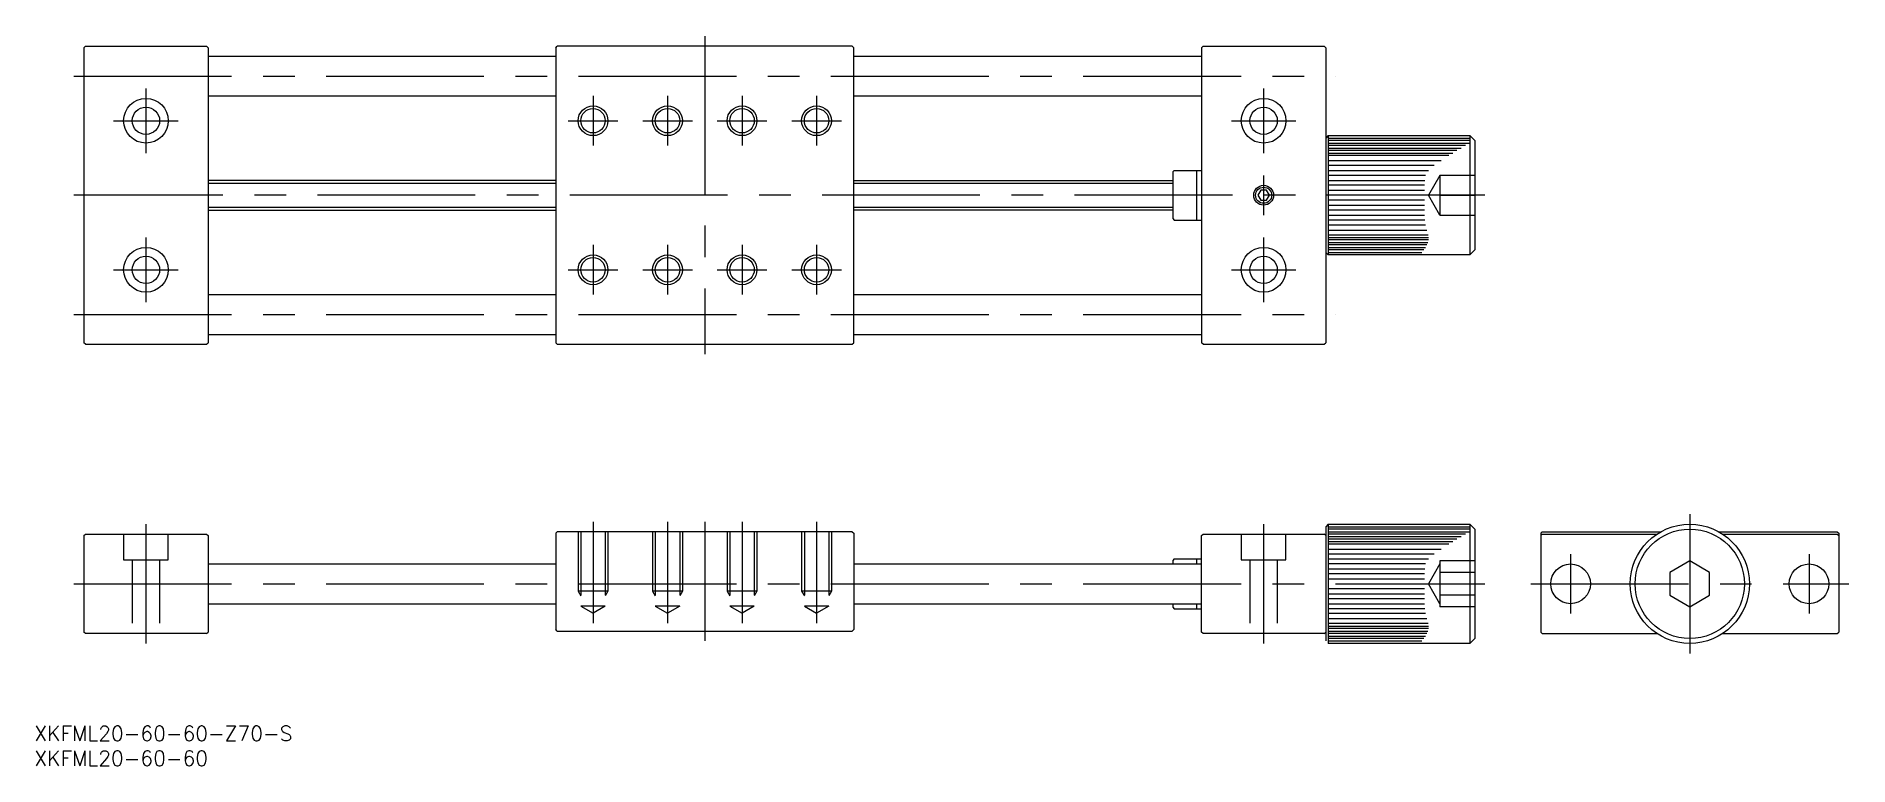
# Model space of a CAD drawing. Extents: x -333 to 32, y -37 to 110.
import ezdxf

# ---------------------------------------------------------------- set-up
doc = ezdxf.new("R2010")
doc.units = 0
doc.linetypes.add('CENTER', pattern=[50.8, 31.75, -6.35, 6.35, -6.35])
doc.linetypes.add('DASHED', pattern=[19.05, 12.7, -6.35])
doc.layers.get('0').update_dxf_attribs({"linetype": 'CONTINUOUS'})
doc.layers.add('CENTER', color=1, linetype='CONTINUOUS')
doc.styles.get("Standard").update_dxf_attribs({"font": 'txt.shx', "height": 3, "bigfont": 'bigfont.shx'})

msp = doc.modelspace()

# ---------------------------------------------------------------- linework, layer by layer
at = {"color": 7, "linetype": 'CONTINUOUS'}
for p, q in [((-322.99, 108.21), (-323.29, 107.91)), ((-323.29, 107.91), (-323.29, 48.51)), ((-322.99, 108.21), (-298.59, 108.21)), ((-298.59, 108.21), (-298.29, 107.91)), ((-298.29, 107.91), (-298.29, 48.51)), ((-298.29, 106.21), (-228.29, 106.21)), ((-228.29, 107.91), (-227.99, 108.21)), ((-228.29, 107.91), (-228.29, 48.51)), ((-168.59, 108.21), (-227.99, 108.21)), ((-168.59, 108.21), (-168.29, 107.91)), ((-168.29, 48.51), (-168.29, 107.91)), ((-168.29, 106.21), (-98.29, 106.21)), ((-97.99, 108.21), (-98.29, 107.91)), ((-98.29, 107.91), (-98.29, 48.51)), ((-97.99, 108.21), (-73.59, 108.21)), ((-73.59, 108.21), (-73.29, 107.91)), ((-73.29, 107.91), (-73.29, 48.51)), ((-298.29, 98.21), (-228.29, 98.21)), ((-168.29, 98.21), (-98.29, 98.21)), ((-72.79, 90.21), (-73.29, 89.71)), ((-73.29, 89.71), (-73.29, 66.71)), ((-72.79, 90.21), (-44.29, 90.21)), ((-72.79, 90.21), (-72.79, 66.21)), ((-72.79, 89.71), (-44.29, 89.71)), ((-44.29, 89.21), (-72.79, 89.21)), ((-72.79, 88.71), (-44.29, 88.71)), ((-45.16, 88.21), (-72.79, 88.21)), ((-72.79, 87.71), (-46.02, 87.71)), ((-44.29, 90.21), (-44.29, 66.21)), ((-43.29, 89.21), (-44.29, 90.21)), ((-43.29, 89.21), (-43.29, 67.21)), ((-46.87, 87.21), (-72.79, 87.21)), ((-72.79, 86.71), (-47.7, 86.71)), ((-48.52, 86.21), (-72.79, 86.21)), ((-72.79, 85.21), (-50.07, 85.21)), ((-51.49, 84.21), (-72.79, 84.21)), ((-228.29, 81.21), (-298.29, 81.21)), ((-168.29, 81.21), (-104.09, 81.21)), ((-104.09, 82.91), (-103.79, 83.21)), ((-104.09, 82.91), (-104.09, 73.51)), ((-103.79, 83.21), (-98.29, 83.21)), ((-99.29, 83.21), (-99.29, 73.21)), ((-72.79, 83.21), (-52.59, 83.21)), ((-53.23, 82.21), (-72.79, 82.21)), ((-72.79, 81.21), (-53.33, 81.21)), ((-86.37, 79.21), (-86.94, 78.21)), ((-86.94, 78.21), (-86.37, 77.21)), ((-85.21, 79.21), (-86.37, 79.21)), ((-86.37, 77.21), (-85.21, 77.21)), ((-84.63, 78.21), (-85.21, 79.21)), ((-85.21, 77.21), (-84.63, 78.21)), ((-53.38, 80.21), (-72.79, 80.21)), ((-72.79, 79.21), (-53.41, 79.21)), ((-53.42, 77.21), (-72.79, 77.21)), ((-298.29, 75.21), (-228.29, 75.21)), ((-104.09, 75.21), (-168.29, 75.21)), ((-104.09, 73.51), (-103.79, 73.21)), ((-103.79, 73.21), (-98.29, 73.21)), ((-72.79, 76.21), (-53.42, 76.21)), ((-53.4, 75.21), (-72.79, 75.21)), ((-72.79, 74.21), (-53.38, 74.21)), ((-53.33, 73.21), (-72.79, 73.21)), ((-53.21, 72.21), (-72.79, 72.21)), ((-72.79, 71.21), (-52.95, 71.21)), ((-52.66, 70.21), (-72.79, 70.21)), ((-72.79, 69.71), (-52.58, 69.71)), ((-72.79, 66.21), (-73.29, 66.71)), ((-52.59, 69.21), (-72.79, 69.21)), ((-72.79, 68.71), (-52.72, 68.71)), ((-52.93, 68.21), (-72.79, 68.21)), ((-72.79, 67.71), (-53.21, 67.71)), ((-53.55, 67.21), (-72.79, 67.21)), ((-72.79, 66.71), (-53.91, 66.71)), ((-44.29, 66.21), (-72.79, 66.21)), ((-44.29, 66.21), (-43.29, 67.21)), ((-298.29, 58.21), (-228.29, 58.21)), ((-168.29, 58.21), (-98.29, 58.21)), ((-322.99, 48.21), (-323.29, 48.51)), ((-322.99, 48.21), (-298.59, 48.21)), ((-298.59, 48.21), (-298.29, 48.51)), ((-298.29, 50.21), (-228.29, 50.21)), ((-227.99, 48.21), (-228.29, 48.51)), ((-227.99, 48.21), (-168.59, 48.21)), ((-168.59, 48.21), (-168.29, 48.51)), ((-168.29, 50.21), (-98.29, 50.21)), ((-97.99, 48.21), (-98.29, 48.51)), ((-97.99, 48.21), (-73.59, 48.21)), ((-73.59, 48.21), (-73.29, 48.51)), ((-72.79, 12), (-73.29, 11.5)), ((-73.29, 11.5), (-73.29, -11.5)), ((-72.79, 12), (-44.29, 12)), ((-72.79, 12), (-72.79, -12)), ((-72.79, 11.5), (-44.29, 11.5)), ((-44.29, 11), (-72.79, 11)), ((-44.29, 12), (-44.29, -12)), ((-43.29, 11), (-44.29, 12)), ((-43.29, 11), (-43.29, -11)), ((-323.29, 9.7), (-322.99, 10)), ((-323.29, 9.7), (-323.29, -9.7)), ((-322.99, 10), (-298.59, 10)), ((-298.59, 10), (-298.29, 9.7)), ((-298.29, 9.7), (-298.29, -9.7)), ((-228.29, 10.2), (-227.99, 10.5)), ((-228.29, 10.2), (-228.29, -9.2)), ((-168.59, 10.5), (-227.99, 10.5)), ((-217.99, 10.5), (-224.93, 10.5)), ((-168.59, 10.5), (-168.29, 10.2)), ((-168.29, 10.2), (-168.29, -9.2)), ((-98.29, 9.7), (-97.99, 10)), ((-98.29, -9.7), (-98.29, 9.7)), ((-97.99, 10), (-73.59, 10)), ((-73.29, 9.7), (-73.59, 10)), ((-73.29, 9.7), (-73.29, -9.7)), ((-72.79, 10.5), (-44.29, 10.5)), ((-45.16, 10), (-72.79, 10)), ((-72.79, 9.5), (-46.02, 9.5)), ((-46.87, 9), (-72.79, 9)), ((-72.79, 8.5), (-47.7, 8.5)), ((-48.52, 8), (-72.79, 8)), ((-29.7, 10.5), (-30, 10.2)), ((-30, 10.2), (-30, -9.7)), ((-29.7, 10), (-30, 9.7)), ((-29.7, 10.5), (-5.81, 10.5)), ((-29.7, 10), (-6.63, 10)), ((5.81, 10.5), (29.7, 10.5)), ((6.63, 10), (29.7, 10)), ((29.7, 10.5), (30, 10.2)), ((29.7, 10), (30, 9.7)), ((30, 10.2), (30, -9.7)), ((-298.29, 4), (-228.29, 4)), ((-168.29, 4), (-98.29, 4)), ((-103.79, 5), (-104.09, 4.7)), ((-104.09, 4.7), (-104.09, 4)), ((-103.79, 5), (-98.29, 5)), ((-99.29, 5), (-99.29, 4)), ((-72.79, 7), (-50.07, 7)), ((-51.49, 6), (-72.79, 6)), ((-72.79, 5), (-52.59, 5)), ((-53.23, 4), (-72.79, 4)), ((0, 4.62), (-4, 2.31)), ((4, 2.31), (0, 4.62)), ((-72.79, 3), (-53.33, 3)), ((-53.38, 2), (-72.79, 2)), ((-72.79, 1), (-53.41, 1)), ((-4, 2.31), (-4, -2.31)), ((4, -2.31), (4, 2.31)), ((-53.42, -1), (-72.79, -1)), ((-72.79, -2), (-53.42, -2)), ((-53.4, -3), (-72.79, -3)), ((-4, -2.31), (0, -4.62)), ((0, -4.62), (4, -2.31)), ((-298.29, -4), (-228.29, -4)), ((-168.29, -4), (-98.29, -4)), ((-104.09, -4), (-104.09, -4.7)), ((-104.09, -4.7), (-103.79, -5)), ((-103.79, -5), (-98.29, -5)), ((-99.29, -4), (-99.29, -5)), ((-72.79, -4), (-53.38, -4)), ((-53.33, -5), (-72.79, -5)), ((-53.21, -6), (-72.79, -6)), ((-72.79, -7), (-52.95, -7)), ((-322.99, -10), (-323.29, -9.7)), ((-298.59, -10), (-322.99, -10)), ((-298.59, -10), (-298.29, -9.7)), ((-227.99, -9.5), (-228.29, -9.2)), ((-227.99, -9.5), (-168.59, -9.5)), ((-168.59, -9.5), (-168.29, -9.2)), ((-97.99, -10), (-98.29, -9.7)), ((-73.59, -10), (-97.99, -10)), ((-73.59, -10), (-73.29, -9.7)), ((-52.66, -8), (-72.79, -8)), ((-72.79, -8.5), (-52.58, -8.5)), ((-52.59, -9), (-72.79, -9)), ((-72.79, -9.5), (-52.72, -9.5)), ((-52.93, -10), (-72.79, -10)), ((-72.79, -10.5), (-53.21, -10.5)), ((-29.7, -10), (-30, -9.7)), ((-29.7, -10), (-6.63, -10)), ((6.63, -10), (29.7, -10)), ((29.7, -10), (30, -9.7)), ((-53.55, -11), (-72.79, -11)), ((-72.79, -11.5), (-53.91, -11.5)), ((-44.29, -12), (-72.79, -12)), ((-44.29, -12), (-43.29, -11))]:
    msp.add_line(p, q, dxfattribs=at)
at = {"color": 3, "linetype": 'CONTINUOUS'}
for p, q in [((-298.29, 80.67), (-228.29, 80.67)), ((-168.29, 80.67), (-104.09, 80.67)), ((-228.29, 75.75), (-298.29, 75.75)), ((-104.09, 75.75), (-168.29, 75.75))]:
    msp.add_line(p, q, dxfattribs=at)
at = {"color": 3, "linetype": 'DASHED'}
for p, q in [((-50.29, 82.21), (-52.6, 78.21)), ((-43.29, 82.21), (-50.29, 82.21)), ((-50.29, 82.21), (-50.29, 74.21)), ((-50.29, 74.21), (-52.6, 78.21)), ((-50.29, 78.21), (-43.29, 78.21)), ((-50.29, 74.21), (-43.29, 74.21)), ((-315.29, 10), (-315.29, 4.8)), ((-306.29, 4.8), (-306.29, 10)), ((-223.79, 10.5), (-223.79, -1.5)), ((-223.25, 10.5), (-223.25, -4.5)), ((-218.33, 10.5), (-218.33, -4.5)), ((-217.79, 10.5), (-217.79, -1.5)), ((-208.79, 10.5), (-208.79, -1.5)), ((-208.25, 10.5), (-208.25, -4.5)), ((-203.33, 10.5), (-203.33, -4.5)), ((-202.79, 10.5), (-202.79, -1.5)), ((-193.79, 10.5), (-193.79, -1.5)), ((-193.25, 10.5), (-193.25, -4.5)), ((-188.33, 10.5), (-188.33, -4.5)), ((-187.79, 10.5), (-187.79, -1.5)), ((-178.79, 10.5), (-178.79, -1.5)), ((-178.25, 10.5), (-178.25, -4.5)), ((-173.33, 10.5), (-173.33, -4.5)), ((-172.79, 10.5), (-172.79, -1.5)), ((-90.29, 10), (-90.29, 4.8)), ((-81.29, 4.8), (-81.29, 10)), ((-315.29, 4.8), (-306.29, 4.8)), ((-313.54, 4.8), (-313.54, -10)), ((-308.04, 4.8), (-308.04, -10)), ((-90.29, 4.8), (-81.29, 4.8)), ((-88.54, 4.8), (-88.54, -10)), ((-83.04, 4.8), (-83.04, -10)), ((-50.29, 4), (-52.6, 0)), ((-50.29, 4.62), (-50.29, -4.62)), ((-43.29, 4.62), (-50.29, 4.62)), ((-43.29, 2.31), (-50.29, 2.31)), ((-217.79, -1.5), (-223.79, -1.5)), ((-223.79, -1.5), (-223.25, -2.44)), ((-217.79, -1.5), (-218.33, -2.44)), ((-202.79, -1.5), (-208.79, -1.5)), ((-208.79, -1.5), (-208.25, -2.44)), ((-202.79, -1.5), (-203.33, -2.44)), ((-187.79, -1.5), (-193.79, -1.5)), ((-193.79, -1.5), (-193.25, -2.44)), ((-187.79, -1.5), (-188.33, -2.44)), ((-172.79, -1.5), (-178.79, -1.5)), ((-178.79, -1.5), (-178.25, -2.44)), ((-172.79, -1.5), (-173.33, -2.44)), ((-50.29, -4), (-52.6, 0)), ((-43.29, -2.31), (-50.29, -2.31)), ((-218.33, -4.5), (-223.25, -4.5)), ((-223.25, -4.5), (-220.79, -5.92)), ((-218.33, -4.5), (-220.79, -5.92)), ((-203.33, -4.5), (-208.25, -4.5)), ((-208.25, -4.5), (-205.79, -5.92)), ((-203.33, -4.5), (-205.79, -5.92)), ((-188.33, -4.5), (-193.25, -4.5)), ((-193.25, -4.5), (-190.79, -5.92)), ((-188.33, -4.5), (-190.79, -5.92)), ((-173.33, -4.5), (-178.25, -4.5)), ((-178.25, -4.5), (-175.79, -5.92)), ((-173.33, -4.5), (-175.79, -5.92)), ((-43.29, -4.62), (-50.29, -4.62))]:
    msp.add_line(p, q, dxfattribs=at)
at = {"color": 7, "linetype": 'CONTINUOUS'}
for centre, radius in [((-310.79, 93.21), 4.5), ((-310.79, 93.21), 2.75), ((-220.79, 93.21), 2.46), ((-205.79, 93.21), 2.46), ((-190.79, 93.21), 2.46), ((-175.79, 93.21), 2.46), ((-85.79, 93.21), 4.5), ((-85.79, 93.21), 2.75), ((-85.79, 78.21), 1.62), ((-310.79, 63.21), 4.5), ((-310.79, 63.21), 2.75), ((-85.79, 63.21), 4.5), ((-85.79, 63.21), 2.75), ((-220.79, 63.21), 2.46), ((-205.79, 63.21), 2.46), ((-190.79, 63.21), 2.46), ((-175.79, 63.21), 2.46), ((0, 0), 12), ((0, 0), 11), ((-24, 0), 4), ((24, 0), 4)]:
    msp.add_circle(centre, radius, dxfattribs=at)
at = {"color": 3, "linetype": 'CONTINUOUS'}
for centre, radius in [((-220.79, 93.21), 3), ((-205.79, 93.21), 3), ((-190.79, 93.21), 3), ((-175.79, 93.21), 3), ((-85.79, 78.21), 2), ((-220.79, 63.21), 3), ((-205.79, 63.21), 3), ((-190.79, 63.21), 3), ((-175.79, 63.21), 3)]:
    msp.add_circle(centre, radius, dxfattribs=at)
at = {"layer": 'CENTER', "color": 1, "linetype": 'CENTER'}
for p, q in [((-198.29, 110.21), (-198.29, 46.21)), ((-325.29, 102.21), (-71.29, 102.21)), ((-310.79, 99.71), (-310.79, 86.71)), ((-85.79, 99.71), (-85.79, 86.71)), ((-220.79, 98.21), (-220.79, 88.21)), ((-205.79, 98.21), (-205.79, 88.21)), ((-190.79, 98.21), (-190.79, 88.21)), ((-175.79, 98.21), (-175.79, 88.21)), ((-317.29, 93.21), (-304.29, 93.21)), ((-225.79, 93.21), (-215.79, 93.21)), ((-210.79, 93.21), (-200.79, 93.21)), ((-195.79, 93.21), (-185.79, 93.21)), ((-180.79, 93.21), (-170.79, 93.21)), ((-92.29, 93.21), (-79.29, 93.21)), ((-85.79, 82.21), (-85.79, 74.21)), ((-41.29, 78.21), (-325.29, 78.21)), ((-310.79, 69.71), (-310.79, 56.71)), ((-85.79, 69.71), (-85.79, 56.71)), ((-220.79, 68.21), (-220.79, 58.21)), ((-205.79, 68.21), (-205.79, 58.21)), ((-190.79, 68.21), (-190.79, 58.21)), ((-175.79, 68.21), (-175.79, 58.21)), ((-317.29, 63.21), (-304.29, 63.21)), ((-225.79, 63.21), (-215.79, 63.21)), ((-210.79, 63.21), (-200.79, 63.21)), ((-195.79, 63.21), (-185.79, 63.21)), ((-180.79, 63.21), (-170.79, 63.21)), ((-92.29, 63.21), (-79.29, 63.21)), ((-325.29, 54.21), (-71.29, 54.21)), ((-310.79, 12), (-310.79, -12)), ((-220.79, 12.5), (-220.79, -7.92)), ((-205.79, 12.5), (-205.79, -7.92)), ((-198.29, 12.5), (-198.29, -11.5)), ((-198.29, 12.5), (-198.29, -1.5)), ((-190.79, 12.5), (-190.79, -7.92)), ((-175.79, 12.5), (-175.79, -7.92)), ((-85.79, 12), (-85.79, -12)), ((0, 14), (0, -14)), ((-24, 6), (-24, -6)), ((24, 6), (24, -6)), ((-325.29, 0), (-41.29, 0)), ((-32, 0), (32, 0))]:
    msp.add_line(p, q, dxfattribs=at)

# ---------------------------------------------------------------- texts
at = {"color": 7, "linetype": 'CONTINUOUS'}
for s, p in [('XKFML20-60-60-Z70-S', (-333.26, -31.61)), ('XKFML20-60-60', (-333.26, -36.61))]:
    msp.add_text(s, height=3, dxfattribs=at).set_placement(p)

doc.saveas('drawing.dxf')
